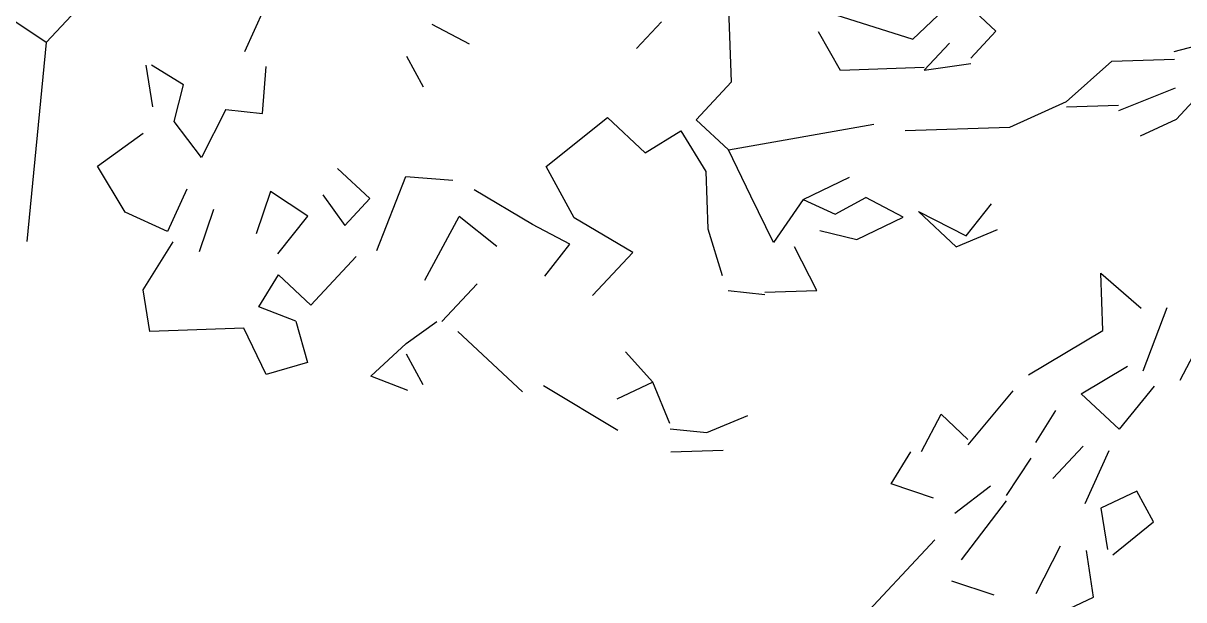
# Model space of a CAD drawing. Header units: metres. Extents: x 10 to 239, y 2 to 253.
# Drawn here: x 16.185 to 17.386, y 186.683 to 187.279 of the extents above; entities that cross this region are included whole.
import ezdxf

# ---------------------------------------------------------------- set-up
doc = ezdxf.new("R2010")
doc.units = ezdxf.units.M
doc.header["$MEASUREMENT"] = 0
doc.layers.add('bloques ARBOLES', color=7, linetype='Continuous', true_color=0xb8d897)

# ---------------------------------------------------------------- blocks, each defined once
blk = doc.blocks.new('arb-alz-77')
at = {"layer": 'bloques ARBOLES', "linetype": 'Continuous'}
for p, q in [((-3.3441, 5.0056), (-3.2355, 5.109)), ((-3.3441, 5.0056), (-3.2355, 5.109)), ((-3.1454, 5.0249), (-3.2355, 5.109)), ((-3.1454, 5.0249), (-3.2355, 5.109)), ((-5.4114, 4.9981), (-5.3394, 5.0754)), ((-5.4114, 4.9981), (-5.3394, 5.0754)), ((-5.4114, 4.9981), (-5.3394, 5.0754)), ((-5.4114, 4.9981), (-5.3394, 5.0754)), ((-4.9376, 4.9768), (-4.8912, 5.0781)), ((-4.9376, 4.9768), (-4.8912, 5.0781)), ((-4.9376, 4.9768), (-4.8912, 5.0781)), ((-3.7766, 4.904), (-3.7826, 5.0781)), ((-3.558, 5.0732), (-3.3441, 5.0056)), ((-3.558, 5.0732), (-3.3441, 5.0056)), ((-5.4114, 4.9981), (-5.5007, 5.0575)), ((-5.4114, 4.9981), (-5.5007, 5.0575)), ((-4.4912, 5.0418), (-4.4024, 4.9949)), ((-4.4912, 5.0418), (-4.4024, 4.9949)), ((-4.0035, 4.9834), (-3.9435, 5.0477)), ((-3.516, 4.9315), (-3.569, 5.0231)), ((-3.516, 4.9315), (-3.569, 5.0231)), ((-3.516, 4.9315), (-3.569, 5.0231)), ((-3.516, 4.9315), (-3.569, 5.0231)), ((-3.516, 4.9315), (-3.569, 5.0231)), ((-3.516, 4.9315), (-3.569, 5.0231)), ((-3.516, 4.9315), (-3.569, 5.0231)), ((-3.516, 4.9315), (-3.569, 5.0231)), ((-3.516, 4.9315), (-3.569, 5.0231)), ((-3.516, 4.9315), (-3.569, 5.0231)), ((-3.516, 4.9315), (-3.569, 5.0231)), ((-3.516, 4.9315), (-3.569, 5.0231)), ((-3.516, 4.9315), (-3.569, 5.0231)), ((-3.516, 4.9315), (-3.569, 5.0231)), ((-3.516, 4.9315), (-3.569, 5.0231)), ((-3.516, 4.9315), (-3.569, 5.0231)), ((-3.2055, 4.9605), (-3.1454, 5.0249)), ((-3.2055, 4.9605), (-3.1454, 5.0249)), ((-3.2055, 4.9605), (-3.1454, 5.0249)), ((-3.2055, 4.9605), (-3.1454, 5.0249)), ((-5.4114, 4.9981), (-5.4577, 4.5233)), ((-5.4114, 4.9981), (-5.4577, 4.5233)), ((-5.4114, 4.9981), (-5.4577, 4.5233)), ((-5.4114, 4.9981), (-5.4577, 4.5233)), ((-5.4114, 4.9981), (-5.4577, 4.5233)), ((-5.4114, 4.9981), (-5.4577, 4.5233)), ((-3.3166, 4.9319), (-3.2566, 4.9962)), ((-3.3166, 4.9319), (-3.2566, 4.9962)), ((-3.3166, 4.9319), (-3.2566, 4.9962)), ((-2.7203, 4.9769), (-2.6092, 5.0056)), ((-4.5111, 4.8916), (-4.551, 4.965)), ((-2.8689, 4.9533), (-2.7196, 4.9584)), ((-2.8689, 4.9533), (-2.7196, 4.9584)), ((-5.1573, 4.8448), (-5.173, 4.9439)), ((-5.0842, 4.8971), (-5.1606, 4.9443)), ((-5.0842, 4.8971), (-5.1606, 4.9443)), ((-5.0842, 4.8971), (-5.1606, 4.9443)), ((-5.0842, 4.8971), (-5.1606, 4.9443)), ((-4.8952, 4.8288), (-4.8865, 4.9411)), ((-4.8952, 4.8288), (-4.8865, 4.9411)), ((-3.3169, 4.9382), (-3.516, 4.9315)), ((-3.3166, 4.9319), (-3.2052, 4.9481)), ((-3.3166, 4.9319), (-3.2052, 4.9481)), ((-2.9778, 4.8561), (-2.8689, 4.9533)), ((-2.9778, 4.8561), (-2.8689, 4.9533)), ((-2.9778, 4.8561), (-2.8689, 4.9533)), ((-2.9778, 4.8561), (-2.8689, 4.9533)), ((-3.8607, 4.8138), (-3.7766, 4.904)), ((-3.8607, 4.8138), (-3.7766, 4.904)), ((-5.1062, 4.8093), (-5.0842, 4.8971)), ((-5.1062, 4.8093), (-5.0842, 4.8971)), ((-5.1062, 4.8093), (-5.0842, 4.8971)), ((-5.1062, 4.8093), (-5.0842, 4.8971)), ((-5.1062, 4.8093), (-5.0842, 4.8971)), ((-5.1062, 4.8093), (-5.0842, 4.8971)), ((-5.1062, 4.8093), (-5.0842, 4.8971)), ((-5.1062, 4.8093), (-5.0842, 4.8971)), ((-5.1062, 4.8093), (-5.0842, 4.8971)), ((-5.1062, 4.8093), (-5.0842, 4.8971)), ((-2.8526, 4.8355), (-2.7174, 4.8899)), ((-2.8526, 4.8355), (-2.7174, 4.8899)), ((-2.7149, 4.8152), (-2.6548, 4.8796)), ((-2.7149, 4.8152), (-2.6548, 4.8796)), ((-2.7149, 4.8152), (-2.6548, 4.8796)), ((-2.7149, 4.8152), (-2.6548, 4.8796)), ((-2.9778, 4.8561), (-3.1128, 4.7956)), ((-2.9778, 4.8561), (-3.1128, 4.7956)), ((-2.9778, 4.8561), (-3.1128, 4.7956)), ((-2.9778, 4.8561), (-3.1128, 4.7956)), ((-2.9778, 4.8561), (-3.1128, 4.7956)), ((-2.9778, 4.8561), (-3.1128, 4.7956)), ((-2.9778, 4.8561), (-3.1128, 4.7956)), ((-2.853, 4.8479), (-2.9774, 4.8437)), ((-2.853, 4.8479), (-2.9774, 4.8437)), ((-2.853, 4.8479), (-2.9774, 4.8437)), ((-2.853, 4.8479), (-2.9774, 4.8437)), ((-2.853, 4.8479), (-2.9774, 4.8437)), ((-4.9827, 4.8382), (-5.041, 4.7241)), ((-4.9827, 4.8382), (-5.041, 4.7241)), ((-4.9827, 4.8382), (-5.041, 4.7241)), ((-4.9827, 4.8382), (-4.8952, 4.8288)), ((-4.9827, 4.8382), (-4.8952, 4.8288)), ((-4.9827, 4.8382), (-4.8952, 4.8288)), ((-4.9827, 4.8382), (-4.8952, 4.8288)), ((-4.2183, 4.7021), (-4.0727, 4.8192)), ((-4.2183, 4.7021), (-4.0727, 4.8192)), ((-4.0727, 4.8192), (-3.9826, 4.7351)), ((-4.0727, 4.8192), (-3.9826, 4.7351)), ((-5.041, 4.7241), (-5.1062, 4.8093)), ((-5.041, 4.7241), (-5.1062, 4.8093)), ((-5.041, 4.7241), (-5.1062, 4.8093)), ((-3.7836, 4.7418), (-3.8607, 4.8138)), ((-3.7836, 4.7418), (-3.8607, 4.8138)), ((-3.7836, 4.7418), (-3.8607, 4.8138)), ((-3.7836, 4.7418), (-3.8607, 4.8138)), ((-3.7836, 4.7418), (-3.8607, 4.8138)), ((-3.7836, 4.7418), (-3.8607, 4.8138)), ((-3.7836, 4.7418), (-3.4369, 4.8033)), ((-3.1128, 4.7956), (-3.3617, 4.7872)), ((-3.1128, 4.7956), (-3.3617, 4.7872)), ((-3.1128, 4.7956), (-3.3617, 4.7872)), ((-2.8007, 4.775), (-2.7149, 4.8152)), ((-2.8007, 4.775), (-2.7149, 4.8152)), ((-2.8007, 4.775), (-2.7149, 4.8152)), ((-2.8007, 4.775), (-2.7149, 4.8152)), ((-2.8007, 4.775), (-2.7149, 4.8152)), ((-2.8007, 4.775), (-2.7149, 4.8152)), ((-2.8007, 4.775), (-2.7149, 4.8152)), ((-2.8007, 4.775), (-2.7149, 4.8152)), ((-2.8007, 4.775), (-2.7149, 4.8152)), ((-5.2895, 4.7034), (-5.18, 4.7818)), ((-5.2895, 4.7034), (-5.18, 4.7818)), ((-5.2895, 4.7034), (-5.18, 4.7818)), ((-3.9826, 4.7351), (-3.8973, 4.7877)), ((-3.9826, 4.7351), (-3.8973, 4.7877)), ((-3.9826, 4.7351), (-3.8973, 4.7877)), ((-3.8973, 4.7877), (-3.8378, 4.6902)), ((-3.8973, 4.7877), (-3.8378, 4.6902)), ((-3.8973, 4.7877), (-3.8378, 4.6902)), ((-3.8973, 4.7877), (-3.8378, 4.6902)), ((-3.73, 4.6315), (-3.7836, 4.7418)), ((-3.73, 4.6315), (-3.7836, 4.7418)), ((-3.73, 4.6315), (-3.7836, 4.7418)), ((-3.73, 4.6315), (-3.7836, 4.7418)), ((-5.2235, 4.5935), (-5.2895, 4.7034)), ((-5.2235, 4.5935), (-5.2895, 4.7034)), ((-5.2235, 4.5935), (-5.2895, 4.7034)), ((-5.2235, 4.5935), (-5.2895, 4.7034)), ((-4.6391, 4.6257), (-4.7163, 4.6978)), ((-4.6391, 4.6257), (-4.7163, 4.6978)), ((-4.1518, 4.5798), (-4.2183, 4.7021)), ((-4.1518, 4.5798), (-4.2183, 4.7021)), ((-4.1518, 4.5798), (-4.2183, 4.7021)), ((-4.1518, 4.5798), (-4.2183, 4.7021)), ((-4.1518, 4.5798), (-4.2183, 4.7021)), ((-4.1518, 4.5798), (-4.2183, 4.7021)), ((-4.1518, 4.5798), (-4.2183, 4.7021)), ((-3.8378, 4.6902), (-3.8333, 4.5532)), ((-3.8378, 4.6902), (-3.8333, 4.5532)), ((-3.8378, 4.6902), (-3.8333, 4.5532)), ((-3.8378, 4.6902), (-3.8333, 4.5532)), ((-3.8378, 4.6902), (-3.8333, 4.5532)), ((-3.8378, 4.6902), (-3.8333, 4.5532)), ((-3.8378, 4.6902), (-3.8333, 4.5532)), ((-4.6224, 4.5017), (-4.5537, 4.6784)), ((-4.6224, 4.5017), (-4.5537, 4.6784)), ((-4.5537, 4.6784), (-4.4413, 4.6698)), ((-4.5537, 4.6784), (-4.4413, 4.6698)), ((-4.5537, 4.6784), (-4.4413, 4.6698)), ((-4.5537, 4.6784), (-4.4413, 4.6698)), ((-4.5537, 4.6784), (-4.4413, 4.6698)), ((-4.5537, 4.6784), (-4.4413, 4.6698)), ((-4.5537, 4.6784), (-4.4413, 4.6698)), ((-4.5537, 4.6784), (-4.4413, 4.6698)), ((-4.5537, 4.6784), (-4.4413, 4.6698)), ((-3.6052, 4.6233), (-3.495, 4.6767)), ((-3.6052, 4.6233), (-3.495, 4.6767)), ((-3.6052, 4.6233), (-3.495, 4.6767)), ((-3.6052, 4.6233), (-3.495, 4.6767)), ((-3.6052, 4.6233), (-3.495, 4.6767)), ((-5.0758, 4.6483), (-5.1222, 4.5471)), ((-5.0758, 4.6483), (-5.1222, 4.5471)), ((-4.8765, 4.6426), (-4.9103, 4.5418)), ((-4.7872, 4.5834), (-4.8765, 4.6426)), ((-4.7514, 4.6343), (-4.6993, 4.5614)), ((-4.6993, 4.5614), (-4.6391, 4.6257)), ((-4.2509, 4.5641), (-4.3907, 4.6465)), ((-4.2509, 4.5641), (-4.3907, 4.6465)), ((-4.2509, 4.5641), (-4.3907, 4.6465)), ((-3.6766, 4.5213), (-3.73, 4.6315)), ((-3.6766, 4.5213), (-3.73, 4.6315)), ((-3.6766, 4.5213), (-3.73, 4.6315)), ((-3.6766, 4.5213), (-3.73, 4.6315)), ((-3.6766, 4.5213), (-3.73, 4.6315)), ((-3.6766, 4.5213), (-3.73, 4.6315)), ((-3.6766, 4.5213), (-3.73, 4.6315)), ((-3.6766, 4.5213), (-3.73, 4.6315)), ((-3.6766, 4.5213), (-3.73, 4.6315)), ((-3.6766, 4.5213), (-3.73, 4.6315)), ((-3.5293, 4.5884), (-3.4559, 4.6283)), ((-3.5293, 4.5884), (-3.4559, 4.6283)), ((-3.5293, 4.5884), (-3.4559, 4.6283)), ((-3.3671, 4.5814), (-3.4559, 4.6283)), ((-3.3671, 4.5814), (-3.4559, 4.6283)), ((-5.0459, 4.4998), (-5.012, 4.6006)), ((-5.0459, 4.4998), (-5.012, 4.6006)), ((-5.0459, 4.4998), (-5.012, 4.6006)), ((-5.0459, 4.4998), (-5.012, 4.6006)), ((-3.6052, 4.6233), (-3.6766, 4.5213)), ((-3.6052, 4.6233), (-3.6766, 4.5213)), ((-3.6052, 4.6233), (-3.5293, 4.5884)), ((-3.6052, 4.6233), (-3.5293, 4.5884)), ((-3.2162, 4.5368), (-3.1564, 4.6135)), ((-3.2162, 4.5368), (-3.1564, 4.6135)), ((-3.2162, 4.5368), (-3.1564, 4.6135)), ((-5.1222, 4.5471), (-5.2235, 4.5935)), ((-5.1222, 4.5471), (-5.2235, 4.5935)), ((-5.1222, 4.5471), (-5.2235, 4.5935)), ((-5.1222, 4.5471), (-5.2235, 4.5935)), ((-4.8589, 4.4937), (-4.7872, 4.5834)), ((-4.508, 4.4309), (-4.426, 4.583)), ((-4.508, 4.4309), (-4.426, 4.583)), ((-4.508, 4.4309), (-4.426, 4.583)), ((-4.508, 4.4309), (-4.426, 4.583)), ((-4.508, 4.4309), (-4.426, 4.583)), ((-4.3363, 4.5113), (-4.426, 4.583)), ((-4.3363, 4.5113), (-4.426, 4.583)), ((-4.3363, 4.5113), (-4.426, 4.583)), ((-4.3363, 4.5113), (-4.426, 4.583)), ((-4.3363, 4.5113), (-4.426, 4.583)), ((-4.3363, 4.5113), (-4.426, 4.583)), ((-4.012, 4.4973), (-4.1518, 4.5798)), ((-4.012, 4.4973), (-4.1518, 4.5798)), ((-3.4774, 4.528), (-3.3671, 4.5814)), ((-3.4774, 4.528), (-3.3671, 4.5814)), ((-3.4774, 4.528), (-3.3671, 4.5814)), ((-3.4774, 4.528), (-3.3671, 4.5814)), ((-3.4774, 4.528), (-3.3671, 4.5814)), ((-3.4774, 4.528), (-3.3671, 4.5814)), ((-3.4774, 4.528), (-3.3671, 4.5814)), ((-3.4774, 4.528), (-3.3671, 4.5814)), ((-3.4774, 4.528), (-3.3671, 4.5814)), ((-3.4774, 4.528), (-3.3671, 4.5814)), ((-3.3303, 4.5951), (-3.2162, 4.5368)), ((-3.3303, 4.5951), (-3.2402, 4.511)), ((-3.3303, 4.5951), (-3.2402, 4.511)), ((-3.3303, 4.5951), (-3.2162, 4.5368)), ((-3.3303, 4.5951), (-3.2402, 4.511)), ((-3.3303, 4.5951), (-3.2162, 4.5368)), ((-3.3303, 4.5951), (-3.2402, 4.511)), ((-3.3303, 4.5951), (-3.2402, 4.511)), ((-4.1622, 4.5173), (-4.2509, 4.5641)), ((-4.1622, 4.5173), (-4.2509, 4.5641)), ((-3.8333, 4.5532), (-3.7984, 4.4423)), ((-3.8333, 4.5532), (-3.7984, 4.4423)), ((-3.5653, 4.5499), (-3.4774, 4.528)), ((-3.5653, 4.5499), (-3.4774, 4.528)), ((-3.2402, 4.511), (-3.1419, 4.5517)), ((-5.1799, 4.4082), (-5.109, 4.5226)), ((-5.1799, 4.4082), (-5.109, 4.5226)), ((-5.1799, 4.4082), (-5.109, 4.5226)), ((-5.1799, 4.4082), (-5.109, 4.5226)), ((-5.1799, 4.4082), (-5.109, 4.5226)), ((-4.2218, 4.4406), (-4.1622, 4.5173)), ((-4.2218, 4.4406), (-4.1622, 4.5173)), ((-4.78, 4.3718), (-4.6719, 4.4876)), ((-4.78, 4.3718), (-4.6719, 4.4876)), ((-4.78, 4.3718), (-4.6719, 4.4876)), ((-4.78, 4.3718), (-4.6719, 4.4876)), ((-4.78, 4.3718), (-4.6719, 4.4876)), ((-4.1082, 4.3945), (-4.012, 4.4973)), ((-4.1082, 4.3945), (-4.012, 4.4973)), ((-3.573, 4.4064), (-3.6263, 4.5103)), ((-3.573, 4.4064), (-3.6263, 4.5103)), ((-3.573, 4.4064), (-3.6263, 4.5103)), ((-3.573, 4.4064), (-3.6263, 4.5103)), ((-3.573, 4.4064), (-3.6263, 4.5103)), ((-4.9044, 4.3676), (-4.8573, 4.4439)), ((-4.9044, 4.3676), (-4.8573, 4.4439)), ((-4.8573, 4.4439), (-4.78, 4.3718)), ((-4.8573, 4.4439), (-4.78, 4.3718)), ((-4.8573, 4.4439), (-4.78, 4.3718)), ((-4.8573, 4.4439), (-4.78, 4.3718)), ((-2.8955, 4.4479), (-2.7993, 4.364)), ((-2.8908, 4.311), (-2.8955, 4.4479)), ((-2.8955, 4.4479), (-2.7993, 4.364)), ((-2.8955, 4.4479), (-2.7993, 4.364)), ((-2.8908, 4.311), (-2.8955, 4.4479)), ((-5.164, 4.309), (-5.1799, 4.4082)), ((-5.164, 4.309), (-5.1799, 4.4082)), ((-4.4673, 4.3325), (-4.3832, 4.4226)), ((-3.6972, 4.3959), (-3.7847, 4.4055)), ((-3.6973, 4.4022), (-3.573, 4.4064)), ((-3.6973, 4.4022), (-3.573, 4.4064)), ((-3.6973, 4.4022), (-3.573, 4.4064)), ((-3.6973, 4.4022), (-3.573, 4.4064)), ((-3.6973, 4.4022), (-3.573, 4.4064)), ((-4.8162, 4.3332), (-4.9044, 4.3676)), ((-4.8162, 4.3332), (-4.9044, 4.3676)), ((-4.8162, 4.3332), (-4.9044, 4.3676)), ((-4.8162, 4.3332), (-4.9044, 4.3676)), ((-4.8162, 4.3332), (-4.9044, 4.3676)), ((-4.8162, 4.3332), (-4.9044, 4.3676)), ((-4.8162, 4.3332), (-4.9044, 4.3676)), ((-4.8162, 4.3332), (-4.9044, 4.3676)), ((-4.8162, 4.3332), (-4.9044, 4.3676)), ((-4.8162, 4.3332), (-4.9044, 4.3676)), ((-2.7942, 4.2147), (-2.7371, 4.366)), ((-2.7942, 4.2147), (-2.7371, 4.366)), ((-2.7063, 4.1927), (-2.6127, 4.3703)), ((-4.8162, 4.3332), (-4.7878, 4.2345)), ((-4.8162, 4.3332), (-4.7878, 4.2345)), ((-4.8162, 4.3332), (-4.7878, 4.2345)), ((-4.5527, 4.2799), (-4.4798, 4.3322)), ((-4.5527, 4.2799), (-4.4798, 4.3322)), ((-4.9401, 4.3166), (-5.164, 4.309)), ((-4.9401, 4.3166), (-5.164, 4.309)), ((-4.9401, 4.3166), (-5.164, 4.309)), ((-4.8865, 4.2064), (-4.9401, 4.3166)), ((-4.8865, 4.2064), (-4.9401, 4.3166)), ((-4.2748, 4.1648), (-4.4291, 4.3089)), ((-4.2748, 4.1648), (-4.4291, 4.3089)), ((-4.2748, 4.1648), (-4.4291, 4.3089)), ((-3.0679, 4.2054), (-2.8908, 4.311)), ((-3.0679, 4.2054), (-2.8908, 4.311)), ((-3.0679, 4.2054), (-2.8908, 4.311)), ((-3.0679, 4.2054), (-2.8908, 4.311)), ((-3.0679, 4.2054), (-2.8908, 4.311)), ((-4.6373, 4.2023), (-4.5527, 4.2799)), ((-4.6373, 4.2023), (-4.5527, 4.2799)), ((-4.6373, 4.2023), (-4.5527, 4.2799)), ((-4.512, 4.1815), (-4.5519, 4.2549)), ((-4.512, 4.1815), (-4.5519, 4.2549)), ((-4.512, 4.1815), (-4.5519, 4.2549)), ((-3.9641, 4.1877), (-4.029, 4.2602)), ((-3.9641, 4.1877), (-4.029, 4.2602)), ((-3.9641, 4.1877), (-4.029, 4.2602)), ((-4.7878, 4.2345), (-4.8865, 4.2064)), ((-4.7878, 4.2345), (-4.8865, 4.2064)), ((-4.7878, 4.2345), (-4.8865, 4.2064)), ((-4.7878, 4.2345), (-4.8865, 4.2064)), ((-4.7878, 4.2345), (-4.8865, 4.2064)), ((-4.7878, 4.2345), (-4.8865, 4.2064)), ((-4.7878, 4.2345), (-4.8865, 4.2064)), ((-4.7878, 4.2345), (-4.8865, 4.2064)), ((-4.7878, 4.2345), (-4.8865, 4.2064)), ((-2.9419, 4.1599), (-2.832, 4.2258)), ((-4.5489, 4.1678), (-4.6373, 4.2023)), ((-4.5489, 4.1678), (-4.6373, 4.2023)), ((-4.5489, 4.1678), (-4.6373, 4.2023)), ((-4.5489, 4.1678), (-4.6373, 4.2023)), ((-3.9641, 4.1877), (-4.05, 4.1473)), ((-3.9641, 4.1877), (-4.05, 4.1473)), ((-3.9641, 4.1877), (-4.05, 4.1473)), ((-3.9235, 4.0893), (-3.9641, 4.1877)), ((-3.9235, 4.0893), (-3.9641, 4.1877)), ((-3.9235, 4.0893), (-3.9641, 4.1877)), ((-3.9235, 4.0893), (-3.9641, 4.1877)), ((-3.9235, 4.0893), (-3.9641, 4.1877)), ((-3.9235, 4.0893), (-3.9641, 4.1877)), ((-3.9235, 4.0893), (-3.9641, 4.1877)), ((-4.0475, 4.0727), (-4.2254, 4.1788)), ((-4.0475, 4.0727), (-4.2254, 4.1788)), ((-4.0475, 4.0727), (-4.2254, 4.1788)), ((-3.2118, 4.0387), (-3.1041, 4.1668)), ((-3.2118, 4.0387), (-3.1041, 4.1668)), ((-3.2118, 4.0387), (-3.1041, 4.1668)), ((-2.8517, 4.0757), (-2.9419, 4.1599)), ((-2.8517, 4.0757), (-2.9419, 4.1599)), ((-2.8517, 4.0757), (-2.9419, 4.1599)), ((-2.8517, 4.0757), (-2.9419, 4.1599)), ((-2.8517, 4.0757), (-2.9419, 4.1599)), ((-2.8517, 4.0757), (-2.9419, 4.1599)), ((-2.8517, 4.0757), (-2.9419, 4.1599)), ((-2.8517, 4.0757), (-2.9419, 4.1599)), ((-2.7681, 4.1782), (-2.8517, 4.0757)), ((-2.7681, 4.1782), (-2.8517, 4.0757)), ((-2.7681, 4.1782), (-2.8517, 4.0757)), ((-2.7681, 4.1782), (-2.8517, 4.0757)), ((-3.8355, 4.0674), (-3.7372, 4.108)), ((-3.8355, 4.0674), (-3.7372, 4.108)), ((-3.8355, 4.0674), (-3.7372, 4.108)), ((-3.8355, 4.0674), (-3.7372, 4.108)), ((-3.8355, 4.0674), (-3.7372, 4.108)), ((-3.8355, 4.0674), (-3.7372, 4.108)), ((-3.8355, 4.0674), (-3.7372, 4.108)), ((-3.8355, 4.0674), (-3.7372, 4.108)), ((-3.8355, 4.0674), (-3.7372, 4.108)), ((-3.8355, 4.0674), (-3.7372, 4.108)), ((-3.8355, 4.0674), (-3.7372, 4.108)), ((-3.8355, 4.0674), (-3.7372, 4.108)), ((-3.8355, 4.0674), (-3.7372, 4.108)), ((-3.8355, 4.0674), (-3.7372, 4.108)), ((-3.3234, 4.0224), (-3.2765, 4.1112)), ((-3.3234, 4.0224), (-3.2765, 4.1112)), ((-3.3234, 4.0224), (-3.2765, 4.1112)), ((-3.3234, 4.0224), (-3.2765, 4.1112)), ((-3.3234, 4.0224), (-3.2765, 4.1112)), ((-3.3234, 4.0224), (-3.2765, 4.1112)), ((-3.3234, 4.0224), (-3.2765, 4.1112)), ((-3.3234, 4.0224), (-3.2765, 4.1112)), ((-3.2122, 4.0511), (-3.2765, 4.1112)), ((-3.2122, 4.0511), (-3.2765, 4.1112)), ((-3.2122, 4.0511), (-3.2765, 4.1112)), ((-3.0501, 4.0442), (-3.0028, 4.1204)), ((-3.0501, 4.0442), (-3.0028, 4.1204)), ((-3.0501, 4.0442), (-3.0028, 4.1204)), ((-3.0501, 4.0442), (-3.0028, 4.1204)), ((-3.0501, 4.0442), (-3.0028, 4.1204)), ((-3.9231, 4.0769), (-3.8355, 4.0674)), ((-3.9231, 4.0769), (-3.8355, 4.0674)), ((-3.9231, 4.0769), (-3.8355, 4.0674)), ((-3.9231, 4.0769), (-3.8355, 4.0674)), ((-3.7967, 4.025), (-3.9213, 4.0209)), ((-3.7967, 4.025), (-3.9213, 4.0209)), ((-3.7967, 4.025), (-3.9213, 4.0209)), ((-3.3955, 3.9452), (-3.3482, 4.0215)), ((-3.3955, 3.9452), (-3.3482, 4.0215)), ((-3.3955, 3.9452), (-3.3482, 4.0215)), ((-2.9377, 4.0354), (-3.0097, 3.9582)), ((-2.9377, 4.0354), (-3.0097, 3.9582)), ((-2.9377, 4.0354), (-3.0097, 3.9582)), ((-2.9377, 4.0354), (-3.0097, 3.9582)), ((-2.9377, 4.0354), (-3.0097, 3.9582)), ((-2.9377, 4.0354), (-3.0097, 3.9582)), ((-2.9377, 4.0354), (-3.0097, 3.9582)), ((-2.9377, 4.0354), (-3.0097, 3.9582)), ((-2.933, 3.8986), (-2.8751, 4.025)), ((-2.933, 3.8986), (-2.8751, 4.025)), ((-3.1205, 3.9171), (-3.0612, 4.0063)), ((-3.1205, 3.9171), (-3.0612, 4.0063)), ((-3.1205, 3.9171), (-3.0612, 4.0063)), ((-3.1205, 3.9171), (-3.0612, 4.0063)), ((-3.1205, 3.9171), (-3.0612, 4.0063)), ((-3.2946, 3.9113), (-3.3955, 3.9452)), ((-3.2946, 3.9113), (-3.3955, 3.9452)), ((-3.2946, 3.9113), (-3.3955, 3.9452)), ((-3.2436, 3.8757), (-3.1587, 3.9408)), ((-3.2436, 3.8757), (-3.1587, 3.9408)), ((-3.2436, 3.8757), (-3.1587, 3.9408)), ((-3.2436, 3.8757), (-3.1587, 3.9408)), ((-3.2436, 3.8757), (-3.1587, 3.9408)), ((-3.2436, 3.8757), (-3.1587, 3.9408)), ((-3.2436, 3.8757), (-3.1587, 3.9408)), ((-3.2274, 3.7641), (-3.12, 3.9047)), ((-3.2274, 3.7641), (-3.12, 3.9047)), ((-2.8095, 3.9276), (-2.8953, 3.8875)), ((-2.7697, 3.8543), (-2.8095, 3.9276)), ((-2.8953, 3.8875), (-2.8795, 3.7883)), ((-2.8667, 3.7763), (-2.7697, 3.8543)), ((-3.4837, 3.606), (-3.2913, 3.8118)), ((-2.9919, 3.797), (-3.0503, 3.6829)), ((-2.9131, 3.675), (-2.9292, 3.7866)), ((-2.9131, 3.675), (-2.9292, 3.7866)), ((-3.1499, 3.6795), (-3.2506, 3.7135)), ((-3.1499, 3.6795), (-3.2506, 3.7135)), ((-3.1499, 3.6795), (-3.2506, 3.7135)), ((-3.1499, 3.6795), (-3.2506, 3.7135)), ((-3.1499, 3.6795), (-3.2506, 3.7135)), ((-3.1499, 3.6795), (-3.2506, 3.7135)), ((-3.1499, 3.6795), (-3.2506, 3.7135)), ((-3.1499, 3.6795), (-3.2506, 3.7135)), ((-2.9989, 3.6348), (-2.9131, 3.675)), ((-2.9989, 3.6348), (-2.9131, 3.675))]:
    blk.add_line(p, q, dxfattribs=at)

msp = doc.modelspace()

# ---------------------------------------------------------------- block references
at = {"layer": 'bloques ARBOLES', "color": 2, "xscale": 0.433568186266492, "yscale": 0.433568186266492, "zscale": 0.433568186266492}
msp.add_blockref('arb-alz-77', (18.55517, 185.0925), dxfattribs=at)

doc.saveas('drawing.dxf')
